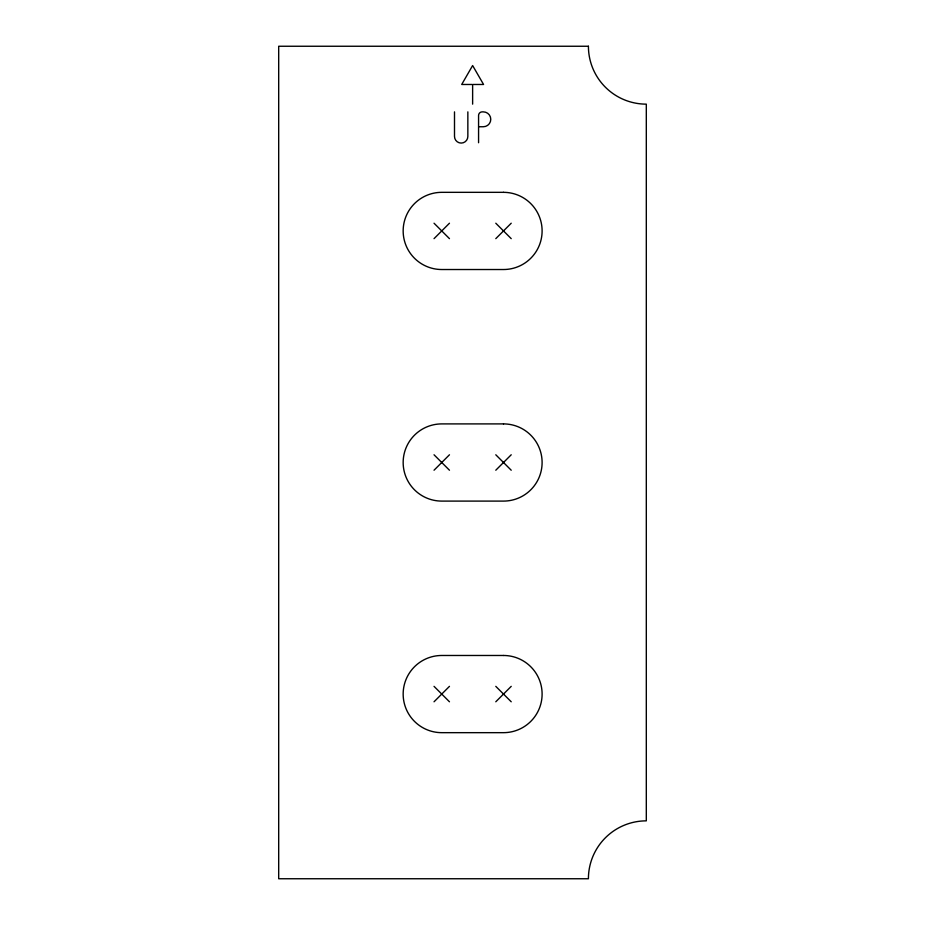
<?xml version="1.0" encoding="UTF-8"?>
<svg xmlns="http://www.w3.org/2000/svg" width="925" height="925" viewBox="0 0 925 925"><rect width="100%" height="100%" fill="white"/><g stroke="black" fill="none" stroke-linecap="round" stroke-linejoin="round"><path stroke-width="1.39" d="M434.033 238.65L449.469 223.214M495.788 238.65L511.224 223.214M434.033 470.224L449.469 454.776M495.788 470.224L511.224 454.776M434.033 701.786L449.469 686.35M495.788 701.786L511.224 686.35M471.854 84.476L461.702 84.476L472.629 65.548L483.567 84.476L472.629 84.476L472.629 104.143M479.347 126.748L483.324 126.748A7.435 7.435 0 0 0 490.77 119.302A7.435 7.435 0 0 0 483.324 111.867L482.191 111.867A3.619 3.619 0 0 0 478.572 115.475L478.572 142.739M495.788 223.214L511.224 238.65M434.033 223.214L449.469 238.65M495.788 454.776L511.224 470.224M434.033 454.776L449.469 470.224M495.788 686.35L511.224 701.786M434.033 686.35L449.469 701.786M467.853 111.867L467.853 136.403A6.672 6.672 0 0 1 461.17 143.074A6.672 6.672 0 0 1 454.499 136.403L454.499 111.867M588.416 46.25L278.691 46.25L278.691 878.75L588.416 878.75A57.893 57.893 0 0 1 646.309 820.857L646.309 104.143A57.893 57.893 0 0 1 588.416 46.25M503.512 192.331L441.757 192.331A38.596 38.596 0 0 0 403.161 230.926A38.596 38.596 0 0 0 441.757 269.522L503.512 269.522A38.596 38.596 0 0 0 542.108 230.926A38.596 38.596 0 0 0 503.512 192.331M503.512 423.904L441.757 423.904A38.596 38.596 0 0 0 403.161 462.5A38.596 38.596 0 0 0 441.757 501.096L503.512 501.096A38.596 38.596 0 0 0 542.108 462.5A38.596 38.596 0 0 0 503.512 423.904M503.512 655.478L441.757 655.478A38.596 38.596 0 0 0 403.161 694.074A38.596 38.596 0 0 0 441.757 732.669L503.512 732.669A38.596 38.596 0 0 0 542.108 694.074A38.596 38.596 0 0 0 503.512 655.478"/></g></svg>
